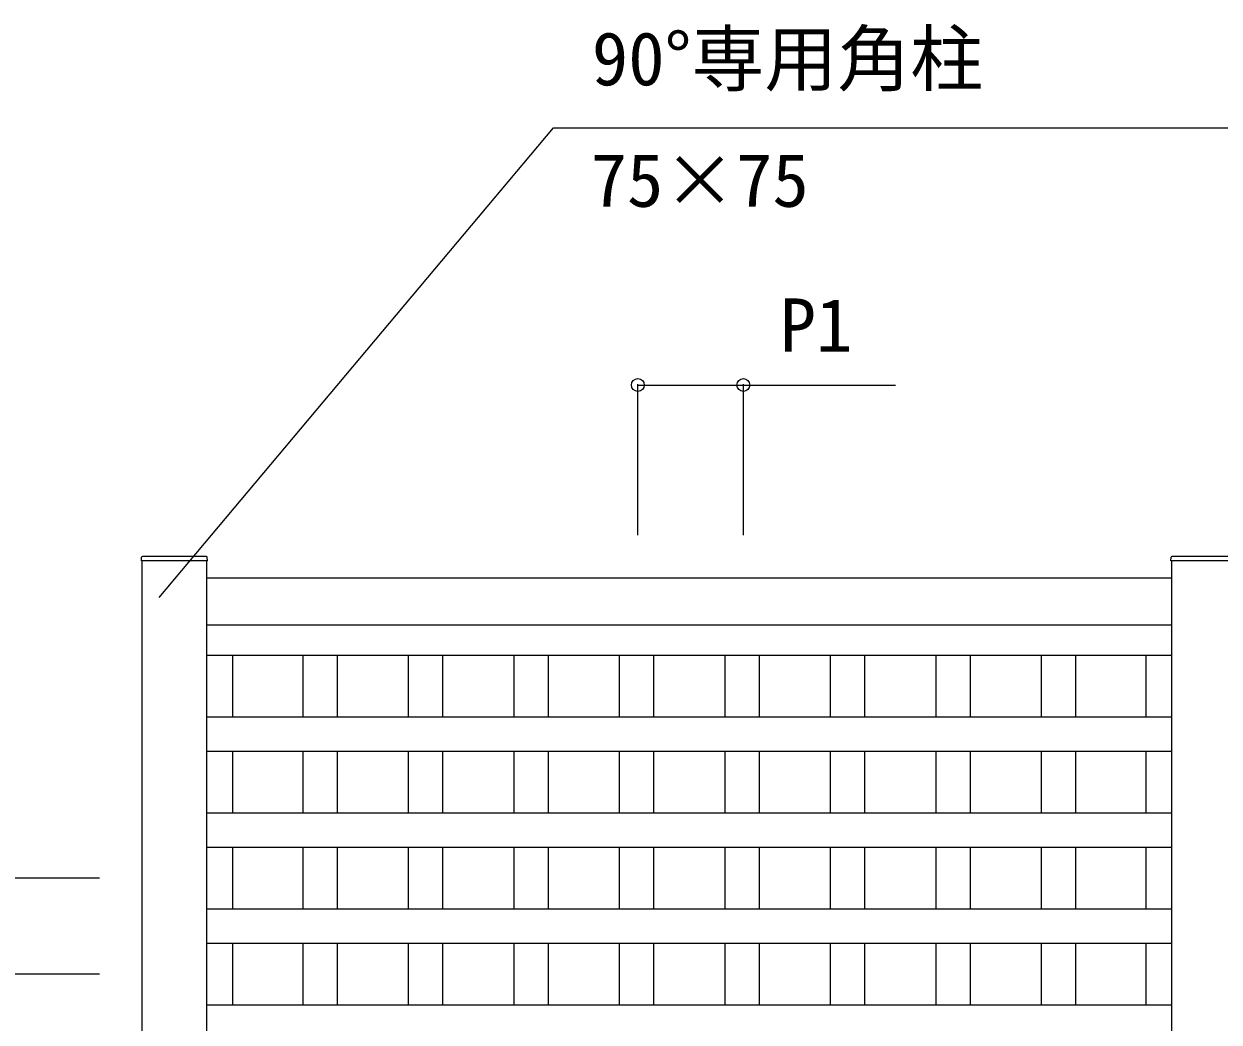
# Model space of a CAD drawing. Units: millimetres, scale not verified. Extents: x -4375 to 4375, y -6499 to 6473.
# Drawn here: x -1375 to 18, y 1083 to 2247 of the extents above; entities that cross this region are included whole.
import ezdxf
from ezdxf.enums import TextEntityAlignment as Align

# ---------------------------------------------------------------- set-up
doc = ezdxf.new("R2010")
doc.units = ezdxf.units.MM
doc.header["$LTSCALE"] = 30
doc.layers.add('0-3_YKK_A1', color=4, linetype='Continuous')
doc.layers.add('0-4_YKK_D', color=6, linetype='Continuous')
doc.styles.add('ＭＳ ゴシック', font='')
doc.styles.get('ＭＳ ゴシック').set_extended_font_data('MS Gothic')

msp = doc.modelspace()

# ---------------------------------------------------------------- linework, layer by layer
at = {"layer": '0-3_YKK_A1'}
for p, q in [((-1237.5, 812.8), (-1237.5, 1620.8)), ((-1162.71, 1625.8), (-1237.29, 1625.8)), ((-1162.5, 1620.8), (-1162.5, 812.8)), ((-1161.5, 1620.8), (-1161.71, 1624.85)), ((-37.5, 812.8), (-37.5, 1620.8)), ((37.29, 1625.8), (-37.29, 1625.8)), ((-1162.5, 1600.8), (-37.5, 1600.8)), ((-37.5, 1545.8), (-1162.5, 1545.8)), ((-1162.5, 1510.8), (-37.5, 1510.8)), ((-1132.5, 1510.8), (-1132.5, 1438.8)), ((-1050.5, 1510.8), (-1050.5, 1438.8)), ((-1010.5, 1510.8), (-1010.5, 1438.8)), ((-927.5, 1510.8), (-927.5, 1438.8)), ((-887.5, 1510.8), (-887.5, 1438.8)), ((-804.5, 1510.8), (-804.5, 1438.8)), ((-764.5, 1510.8), (-764.5, 1438.8)), ((-681.5, 1510.8), (-681.5, 1438.8)), ((-641.5, 1510.8), (-641.5, 1438.8)), ((-558.5, 1510.8), (-558.5, 1438.8)), ((-518.5, 1510.8), (-518.5, 1438.8)), ((-435.5, 1510.8), (-435.5, 1438.8)), ((-395.5, 1510.8), (-395.5, 1438.8)), ((-312.5, 1510.8), (-312.5, 1438.8)), ((-272.5, 1510.8), (-272.5, 1438.8)), ((-189.5, 1510.8), (-189.5, 1438.8)), ((-149.5, 1510.8), (-149.5, 1438.8)), ((-67.5, 1510.8), (-67.5, 1438.8)), ((-1162.5, 1438.8), (-37.5, 1438.8)), ((-1162.5, 1398.8), (-37.5, 1398.8)), ((-1132.5, 1398.8), (-1132.5, 1326.8)), ((-1050.5, 1398.8), (-1050.5, 1326.8)), ((-1010.5, 1398.8), (-1010.5, 1326.8)), ((-927.5, 1398.8), (-927.5, 1326.8)), ((-887.5, 1398.8), (-887.5, 1326.8)), ((-804.5, 1398.8), (-804.5, 1326.8)), ((-764.5, 1398.8), (-764.5, 1326.8)), ((-681.5, 1398.8), (-681.5, 1326.8)), ((-641.5, 1398.8), (-641.5, 1326.8)), ((-558.5, 1398.8), (-558.5, 1326.8)), ((-518.5, 1398.8), (-518.5, 1326.8)), ((-435.5, 1398.8), (-435.5, 1326.8)), ((-395.5, 1398.8), (-395.5, 1326.8)), ((-312.5, 1398.8), (-312.5, 1326.8)), ((-272.5, 1398.8), (-272.5, 1326.8)), ((-189.5, 1398.8), (-189.5, 1326.8)), ((-149.5, 1398.8), (-149.5, 1326.8)), ((-67.5, 1398.8), (-67.5, 1326.8)), ((-1162.5, 1326.8), (-37.5, 1326.8)), ((-1162.5, 1286.8), (-37.5, 1286.8)), ((-1132.5, 1286.8), (-1132.5, 1214.8)), ((-1050.5, 1286.8), (-1050.5, 1214.8)), ((-1010.5, 1286.8), (-1010.5, 1214.8)), ((-927.5, 1286.8), (-927.5, 1214.8)), ((-887.5, 1286.8), (-887.5, 1214.8)), ((-804.5, 1286.8), (-804.5, 1214.8)), ((-764.5, 1286.8), (-764.5, 1214.8)), ((-681.5, 1286.8), (-681.5, 1214.8)), ((-641.5, 1286.8), (-641.5, 1214.8)), ((-558.5, 1286.8), (-558.5, 1214.8)), ((-518.5, 1286.8), (-518.5, 1214.8)), ((-435.5, 1286.8), (-435.5, 1214.8)), ((-395.5, 1286.8), (-395.5, 1214.8)), ((-312.5, 1286.8), (-312.5, 1214.8)), ((-272.5, 1286.8), (-272.5, 1214.8)), ((-189.5, 1286.8), (-189.5, 1214.8)), ((-149.5, 1286.8), (-149.5, 1214.8)), ((-67.5, 1286.8), (-67.5, 1214.8)), ((-1237.5, 1138.8), (-1237.5, 1250.8)), ((-1162.5, 1214.8), (-37.5, 1214.8)), ((-1162.5, 1174.8), (-37.5, 1174.8)), ((-1132.5, 1174.8), (-1132.5, 1102.8)), ((-1050.5, 1174.8), (-1050.5, 1102.8)), ((-1010.5, 1174.8), (-1010.5, 1102.8)), ((-927.5, 1174.8), (-927.5, 1102.8)), ((-887.5, 1174.8), (-887.5, 1102.8)), ((-804.5, 1174.8), (-804.5, 1102.8)), ((-764.5, 1174.8), (-764.5, 1102.8)), ((-681.5, 1174.8), (-681.5, 1102.8)), ((-641.5, 1174.8), (-641.5, 1102.8)), ((-558.5, 1174.8), (-558.5, 1102.8)), ((-518.5, 1174.8), (-518.5, 1102.8)), ((-435.5, 1174.8), (-435.5, 1102.8)), ((-395.5, 1174.8), (-395.5, 1102.8)), ((-312.5, 1174.8), (-312.5, 1102.8)), ((-272.5, 1174.8), (-272.5, 1102.8)), ((-189.5, 1174.8), (-189.5, 1102.8)), ((-149.5, 1174.8), (-149.5, 1102.8)), ((-67.5, 1174.8), (-67.5, 1102.8)), ((-1162.5, 1102.8), (-37.5, 1102.8))]:
    msp.add_line(p, q, dxfattribs=at)
for points in [[(-1161.5, 1620.8), (-1238.5, 1620.8), (-1238.29, 1624.85)], [(38.5, 1620.8), (-38.5, 1620.8), (-38.29, 1624.85)]]:
    msp.add_lwpolyline(points, dxfattribs=at)
for centre, start, end in [((-1237.29, 1624.8), 90, 177), ((-1162.71, 1624.8), 3, 90), ((-37.29, 1624.8), 90, 177)]:
    msp.add_arc(centre, 1, start, end, dxfattribs=at)
at = {"layer": '0-4_YKK_D'}
for p, q in [((-659.82, 1650.8), (-659.82, 1826.8)), ((-536.82, 1650.8), (-536.82, 1826.8)), ((-1287.5, 1250.8), (-1528, 1250.8)), ((-1287.5, 1138.8), (-1528, 1138.8))]:
    msp.add_line(p, q, dxfattribs=at)
for points in [[(-1217.81, 1577.83), (-758.01, 2125.8), (37.47, 2125.8)], [(-659.82, 1825.8), (-536.82, 1825.8), (-359.6, 1825.8)]]:
    msp.add_lwpolyline(points, dxfattribs=at)
for centre in [(-659.82, 1825.8), (-536.82, 1825.8)]:
    msp.add_circle(centre, 7.5, dxfattribs=at)

# ---------------------------------------------------------------- texts
at = {"layer": '0-4_YKK_D', "style": 'ＭＳ ゴシック'}
for s, p in [('90°専用角柱', (-713.44, 2156.59)), ('75×75', (-714.89, 2014.92)), ('P1', (-494.54, 1845.8))]:
    msp.add_text(s, height=62.32, dxfattribs=at).set_placement(p, align=Align.BOTTOM_LEFT)

doc.saveas('drawing.dxf')
